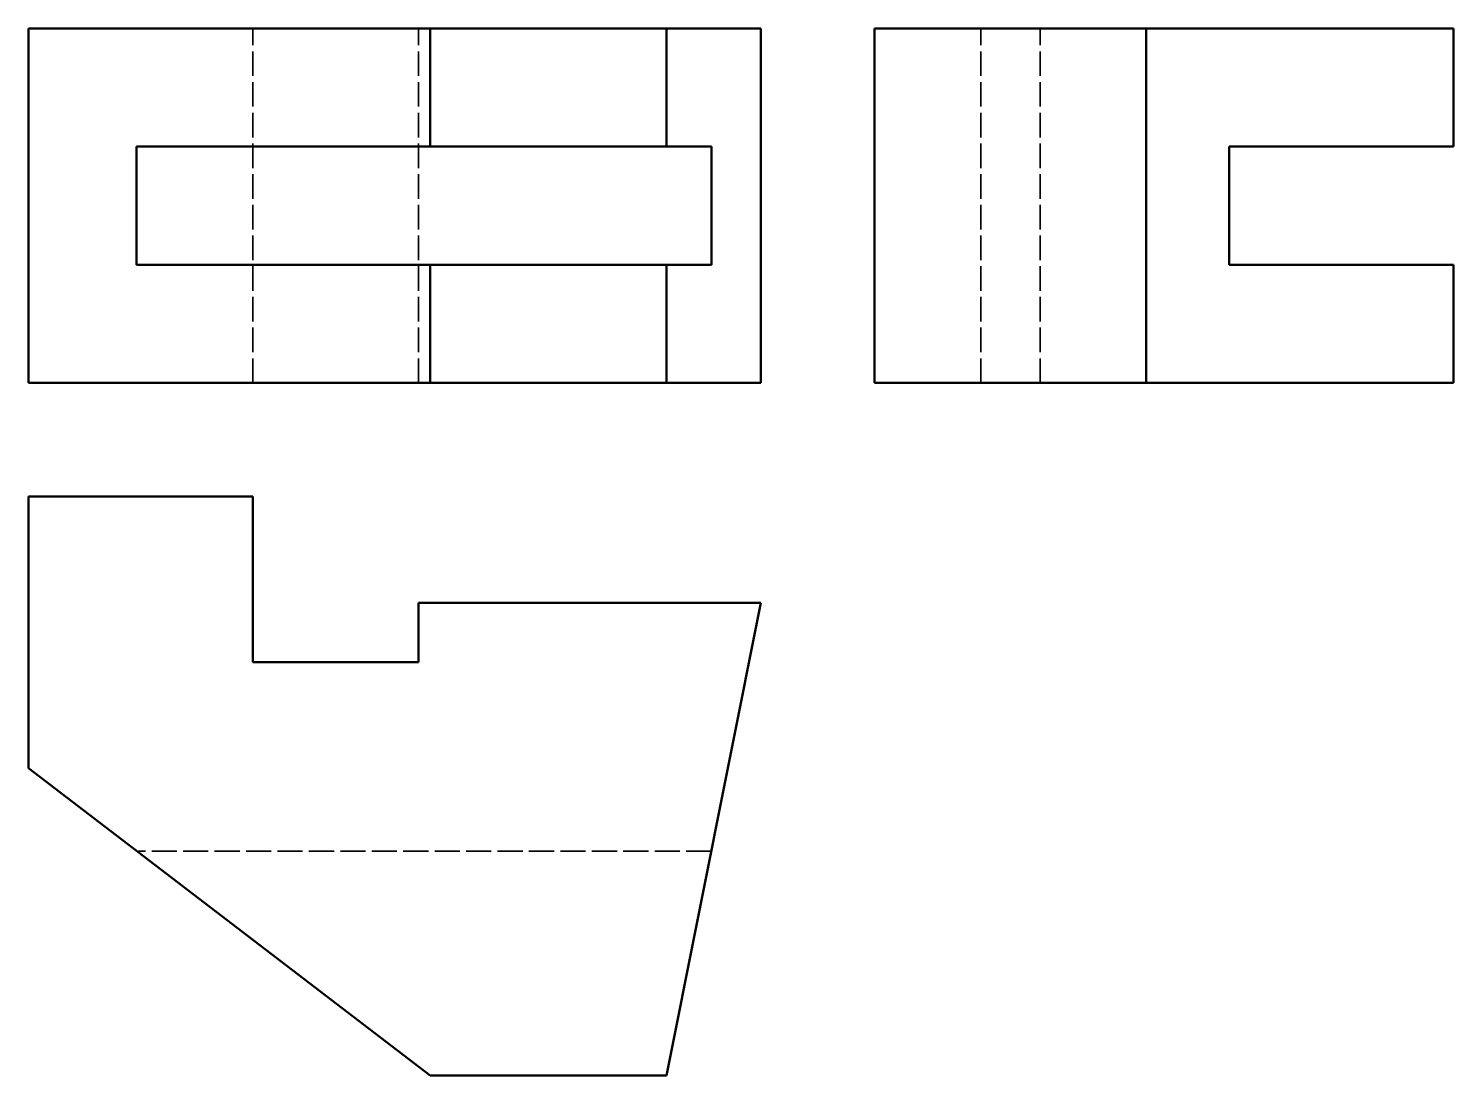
# Model space of a CAD drawing. Header units: inches. Extents: x 0 to 47.5, y -31.4 to 3.5.
import ezdxf

# ---------------------------------------------------------------- set-up
doc = ezdxf.new("R2010")
doc.units = ezdxf.units.IN
doc.header["$LTSCALE"] = 5
doc.header["$MEASUREMENT"] = 0
doc.linetypes.add('DASHED', pattern=[0.2067, 0.1654, -0.0413])
doc.layers.add('Hidden(Default)', color=7, linetype='DASHED', lineweight=35)
doc.layers.add('Visible(Default)', color=7, linetype='Continuous', lineweight=50)

msp = doc.modelspace()

# ---------------------------------------------------------------- linework, layer by layer
at = {"layer": 'Hidden(Default)', "ltscale": 0.989865}
for p, q in [((7.48, -8.322), (7.48, 3.489)), ((12.992, -8.322), (12.992, 3.489)), ((31.741, -8.322), (31.741, 3.489)), ((33.709, -8.322), (33.709, 3.489))]:
    msp.add_line(p, q, dxfattribs=at)
at = {"layer": 'Hidden(Default)', "ltscale": 1.01375}
msp.add_line((22.756, -23.921), (3.604, -23.921), dxfattribs=at)
at = {"layer": 'Visible(Default)'}
for p, q in [((0, 3.489), (13.386, 3.489)), ((0, -8.322), (0, 3.489)), ((13.386, 3.489), (21.26, 3.489)), ((13.386, -0.448), (13.386, 3.489)), ((21.26, -0.448), (21.26, 3.489)), ((21.26, 3.489), (24.409, 3.489)), ((24.409, -8.322), (24.409, 3.489)), ((28.197, 3.489), (28.197, -8.322)), ((28.197, 3.489), (37.252, 3.489)), ((37.252, 3.489), (47.489, 3.489)), ((37.252, -8.322), (37.252, 3.489)), ((47.489, -0.448), (47.489, 3.489)), ((3.604, -0.448), (13.386, -0.448)), ((3.604, -4.385), (3.604, -0.448)), ((13.386, -0.448), (21.26, -0.448)), ((21.26, -0.448), (22.756, -0.448)), ((22.756, -0.448), (22.756, -4.385)), ((40.008, -0.448), (47.489, -0.448)), ((40.008, -4.385), (40.008, -0.448)), ((13.386, -4.385), (3.604, -4.385)), ((21.26, -4.385), (13.386, -4.385)), ((13.386, -8.322), (13.386, -4.385)), ((22.756, -4.385), (21.26, -4.385)), ((21.26, -8.322), (21.26, -4.385)), ((47.489, -4.385), (40.008, -4.385)), ((47.489, -8.322), (47.489, -4.385)), ((13.386, -8.322), (0, -8.322)), ((21.26, -8.322), (13.386, -8.322)), ((24.409, -8.322), (21.26, -8.322)), ((37.252, -8.322), (28.197, -8.322)), ((47.489, -8.322), (37.252, -8.322)), ((7.48, -12.11), (0, -12.11)), ((0, -12.11), (0, -21.165)), ((7.48, -17.622), (7.48, -12.11)), ((12.992, -15.653), (12.992, -17.622)), ((24.409, -15.653), (12.992, -15.653)), ((21.26, -31.401), (24.409, -15.653)), ((12.992, -17.622), (7.48, -17.622)), ((0, -21.165), (13.386, -31.401)), ((13.386, -31.401), (21.26, -31.401))]:
    msp.add_line(p, q, dxfattribs=at)

doc.saveas('drawing.dxf')
